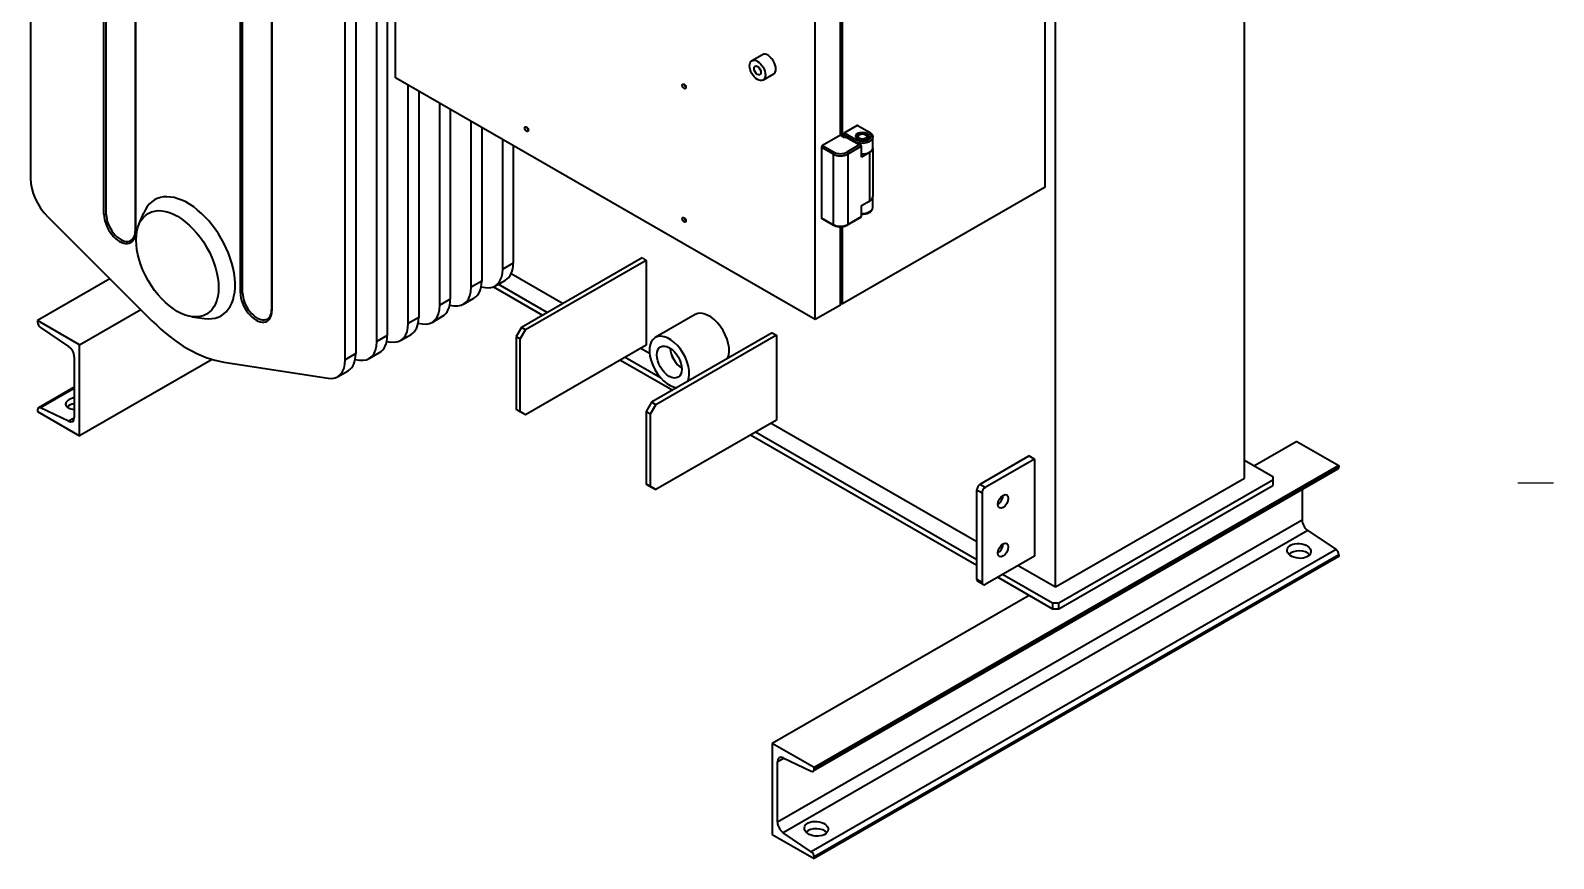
# Model space of a CAD drawing. Header units: millimetres. Extents: x 0 to 2970, y 0 to 2100.
# Drawn here: x 2419 to 2932, y 1273 to 1552 of the extents above; entities that cross this region are included whole.
import ezdxf

# ---------------------------------------------------------------- set-up
doc = ezdxf.new("R2010")
doc.units = ezdxf.units.MM
doc.header["$LTSCALE"] = 5
doc.layers.get('0').update_dxf_attribs({"color": 3, "lineweight": 25})
for name, color, linetype, lineweight in [('가시적인 것(ISO)', 3, 'Continuous', 40), ('가시적인 좁은 것(ISO)', 3, 'Continuous', 35), ('경계(ISO)', 7, 'Continuous', 25)]:
    doc.layers.add(name, color=color, linetype=linetype, lineweight=lineweight)

# ---------------------------------------------------------------- blocks, each defined once
blk = doc.blocks.new('경계 Default Border')
at = {"layer": '경계(ISO)'}
blk.add_line((584, 280), (586.4, 280), dxfattribs=at)

msp = doc.modelspace()

# ---------------------------------------------------------------- linework, layer by layer
at = {"layer": '가시적인 것(ISO)'}
for p, q in [((2418.87, 1796.314), (2418.87, 1502.556)), ((2541.835, 1536.426), (2541.835, 1798.041)), ((2443.618, 1490.477), (2443.618, 1779.889)), ((2444.393, 1490.438), (2444.393, 1779.85)), ((2454.157, 1774.227), (2454.157, 1484.816)), ((2454.225, 1773.781), (2454.225, 1484.369)), ((2760.685, 1499.575), (2760.685, 1761.19)), ((2764.221, 1364.892), (2764.221, 1761.856)), ((2489.58, 1464.01), (2489.58, 1753.421)), ((2490.355, 1463.971), (2490.355, 1753.382)), ((2500.119, 1747.76), (2500.119, 1458.348)), ((2500.187, 1747.313), (2500.187, 1457.902)), ((2535.542, 1447.584), (2535.542, 1741.343)), ((2539.078, 1743.379), (2539.078, 1449.62)), ((2524.936, 1441.476), (2524.936, 1735.235)), ((2528.471, 1737.271), (2528.471, 1443.512)), ((2683.257, 1454.987), (2683.257, 1716.602)), ((2691.742, 1517.101), (2691.742, 1657.962)), ((2692.449, 1516.694), (2692.449, 1658.006)), ((2827.86, 1401.539), (2827.86, 1591.871)), ((2665.476, 1544.248), (2661.94, 1542.212)), ((2683.257, 1454.987), (2541.835, 1536.426)), ((2669.218, 1537.748), (2665.683, 1535.712)), ((2546.149, 1453.692), (2546.149, 1533.942)), ((2549.684, 1531.906), (2549.684, 1455.728)), ((2556.755, 1459.8), (2556.755, 1527.834)), ((2560.291, 1525.798), (2560.291, 1461.836)), ((2567.362, 1465.908), (2567.362, 1521.726)), ((2570.898, 1519.69), (2570.898, 1467.944)), ((2697.399, 1520.359), (2693.156, 1517.916)), ((2697.648, 1520.383), (2701.538, 1518.144)), ((2577.969, 1472.016), (2577.969, 1515.618)), ((2691.742, 1517.101), (2685.732, 1513.64)), ((2693.156, 1516.287), (2691.742, 1517.101)), ((2692.803, 1517.303), (2692.803, 1516.491)), ((2693.51, 1516.491), (2693.156, 1516.287)), ((2698.605, 1513.725), (2693.759, 1516.515)), ((2698.102, 1517.302), (2697.747, 1517.096)), ((2700.231, 1517.302), (2700.586, 1517.096)), ((2702.667, 1512.871), (2702.667, 1516.489)), ((2581.504, 1513.582), (2581.504, 1474.052)), ((2685.378, 1513.028), (2685.378, 1489.319)), ((2698.813, 1509.756), (2698.813, 1513.435)), ((2701.642, 1511.385), (2698.813, 1509.756)), ((2702.667, 1512.81), (2702.667, 1496.459)), ((2760.685, 1499.575), (2692.449, 1460.28)), ((2698.813, 1493.405), (2701.642, 1495.034)), ((2698.813, 1489.726), (2698.813, 1493.405)), ((2702.667, 1492.78), (2702.667, 1496.398)), ((2424.685, 1489.604), (2459.81, 1454.595)), ((2455.417, 1486.984), (2457.046, 1490.962)), ((2685.482, 1489.089), (2689.371, 1486.85)), ((2698.605, 1489.437), (2694.113, 1486.85)), ((2691.742, 1459.873), (2691.742, 1486.277)), ((2692.449, 1460.28), (2692.449, 1486.321)), ((2624.921, 1475.767), (2584.262, 1452.353)), ((2626.335, 1474.953), (2585.676, 1451.539)), ((2624.921, 1475.767), (2626.335, 1474.953)), ((2626.335, 1474.953), (2626.335, 1446.339)), ((2445.65, 1468.709), (2421.274, 1454.671)), ((2575.368, 1466.274), (2578.903, 1468.31)), ((2580.821, 1470.505), (2598.301, 1460.438)), ((2570.715, 1465.985), (2572.153, 1465.762)), ((2574.824, 1466.011), (2591.401, 1456.465)), ((2592.998, 1457.384), (2576.465, 1466.905)), ((2435.416, 1446.527), (2456.008, 1458.385)), ((2560.109, 1459.877), (2561.546, 1459.654)), ((2564.761, 1460.166), (2568.297, 1462.202)), ((2691.742, 1459.873), (2683.257, 1454.987)), ((2691.742, 1460.687), (2692.449, 1460.28)), ((2421.274, 1454.671), (2421.274, 1454.144)), ((2435.416, 1446.527), (2421.274, 1454.671)), ((2422.242, 1452.365), (2431.712, 1445.953)), ((2473.279, 1455.965), (2477.538, 1455.377)), ((2549.502, 1453.769), (2550.94, 1453.546)), ((2554.154, 1454.058), (2557.69, 1456.094)), ((2584.262, 1452.353), (2582.494, 1449.292)), ((2585.676, 1451.539), (2584.262, 1452.353)), ((2642.807, 1456.662), (2629.372, 1448.926)), ((2538.896, 1447.661), (2540.333, 1447.438)), ((2543.548, 1447.95), (2547.083, 1449.986)), ((2582.494, 1449.292), (2583.908, 1448.477)), ((2582.494, 1449.292), (2582.494, 1424.765)), ((2583.908, 1448.477), (2585.676, 1451.539)), ((2583.908, 1423.951), (2583.908, 1448.477)), ((2668.761, 1450.521), (2628.103, 1427.107)), ((2670.175, 1449.707), (2629.517, 1426.293)), ((2668.761, 1450.521), (2670.175, 1449.707)), ((2670.175, 1449.707), (2670.175, 1421.093)), ((2433.648, 1442.395), (2433.648, 1422.038)), ((2435.416, 1415.869), (2435.416, 1446.527)), ((2532.941, 1441.842), (2536.477, 1443.878)), ((2626.335, 1446.339), (2585.676, 1422.925)), ((2631.177, 1435.399), (2619.257, 1442.263)), ((2624.56, 1445.317), (2627.438, 1443.659)), ((2480.053, 1441.574), (2435.416, 1415.869)), ((2483.995, 1440.668), (2519.12, 1435.222)), ((2522.335, 1435.734), (2525.87, 1437.77)), ((2528.289, 1441.553), (2529.726, 1441.33)), ((2617.66, 1441.343), (2635.241, 1431.218)), ((2433.648, 1432.176), (2421.586, 1425.23)), ((2628.103, 1427.107), (2626.335, 1424.045)), ((2629.517, 1426.293), (2628.103, 1427.107)), ((2421.274, 1424.541), (2421.274, 1424.013)), ((2421.274, 1424.013), (2435.416, 1415.869)), ((2431.712, 1420.709), (2422.242, 1425.205)), ((2583.908, 1423.951), (2582.494, 1424.765)), ((2582.494, 1424.765), (2584.262, 1423.739)), ((2585.676, 1422.925), (2583.908, 1423.951)), ((2584.262, 1423.739), (2585.676, 1422.925)), ((2626.335, 1424.045), (2627.749, 1423.231)), ((2626.335, 1424.045), (2626.335, 1399.519)), ((2627.749, 1423.231), (2629.517, 1426.293)), ((2627.749, 1398.705), (2627.749, 1423.231)), ((2670.175, 1421.093), (2629.517, 1397.679)), ((2737.704, 1374.054), (2663.097, 1417.017)), ((2668.401, 1420.071), (2737.704, 1380.162)), ((2661.5, 1416.097), (2737.704, 1372.214)), ((2845.538, 1413.952), (2831.225, 1405.709)), ((2845.538, 1413.952), (2859.68, 1405.808)), ((2755.382, 1409.019), (2738.765, 1399.45)), ((2757.149, 1408.002), (2740.532, 1398.432)), ((2755.382, 1409.019), (2757.149, 1408.002)), ((2757.149, 1408.002), (2757.149, 1375.3)), ((2827.86, 1407.647), (2837.406, 1402.15)), ((2859.368, 1404.591), (2682.591, 1302.792)), ((2859.68, 1405.808), (2682.903, 1304.009)), ((2764.221, 1364.892), (2827.86, 1401.539)), ((2837.406, 1400.928), (2765.281, 1359.395)), ((2837.406, 1402.15), (2837.406, 1400.928)), ((2837.406, 1400.928), (2837.406, 1399.089)), ((2859.68, 1405.808), (2859.68, 1405.28)), ((2627.749, 1398.705), (2626.335, 1399.519)), ((2626.335, 1399.519), (2628.103, 1398.493)), ((2629.517, 1397.679), (2627.749, 1398.705)), ((2628.103, 1398.493), (2629.517, 1397.679)), ((2737.704, 1367.364), (2737.704, 1397.613)), ((2739.472, 1396.595), (2739.472, 1366.346)), ((2765.281, 1357.555), (2837.406, 1399.089)), ((2847.306, 1397.645), (2847.306, 1387.426)), ((2849.242, 1383.868), (2858.712, 1377.456)), ((2757.149, 1375.3), (2740.532, 1365.731)), ((2859.68, 1375.677), (2859.68, 1375.15)), ((2859.68, 1375.15), (2682.903, 1273.351)), ((2751.648, 1372.132), (2764.221, 1364.892)), ((2739.784, 1365.657), (2738.016, 1366.675)), ((2744.748, 1368.158), (2763.16, 1357.555)), ((2763.16, 1359.395), (2746.345, 1369.078)), ((2755.382, 1362.034), (2668.761, 1312.153)), ((2765.281, 1359.395), (2763.16, 1359.395)), ((2763.16, 1359.395), (2763.16, 1357.555)), ((2763.16, 1357.555), (2765.281, 1357.555)), ((2765.281, 1357.555), (2765.281, 1359.395)), ((2668.761, 1312.153), (2668.761, 1281.495)), ((2682.903, 1304.009), (2668.761, 1312.153)), ((2670.529, 1285.627), (2670.529, 1305.984)), ((2672.465, 1307.313), (2681.935, 1302.817)), ((2682.903, 1303.481), (2682.903, 1304.009)), ((2668.761, 1281.495), (2682.903, 1273.351)), ((2681.935, 1275.657), (2672.465, 1282.069)), ((2682.903, 1273.351), (2682.903, 1273.878))]:
    msp.add_line(p, q, dxfattribs=at)
for centre, major_axis, ratio, start_param, end_param in [((2667.347, 1540.998), (-1.871, 3.25), 0.5780931, 3.1415927, 6.2831853), ((2639.77, 1533.984), (0.437, -0.758), 0.5780931, 4.0799089, 5.3448691), ((2586.737, 1519.559), (0.437, -0.758), 0.5780931, 4.0799089, 5.3448691), ((2697.399, 1519.95), (0.25, 0.433), 0.5780931, 0, 0.7834645), ((2693.156, 1517.507), (-0.25, -0.433), 0.5780931, 3.9250571, 5.4958534), ((2693.51, 1516.082), (0.25, 0.433), 0.5780931, 0, 0.7834645), ((2699.167, 1516.693), (-2, 0), 0.5758617, 2.4212129, 7.0035651), ((2699.167, 1516.285), (-2, 0), 0.5758617, 5.5016397, 6.1047787), ((2698.106, 1513.435), (-0.707, 0), 0.5780931, 3.1415927, 4.712389), ((2699.167, 1516.285), (2, 0), 0.5758617, 0.1784066, 0.7815456), ((2685.732, 1513.231), (-0.25, -0.433), 0.5780931, 3.9250571, 5.4958534), ((2699.167, 1512.871), (3.5, 0), 0.5758617, 4.6112011, 6.2831853), ((2699.167, 1512.81), (3.5, 0), 0.5758617, 5.4977871, 6.2983969), ((2427.708, 1497.466), (6.238, -10.832), 0.5780931, 3.9289245, 5.150655), ((2471.903, 1475.825), (-11.228, 19.498), 0.5780931, 2.7201942, 6.7045838), ((2699.167, 1496.398), (3.5, 0), 0.5758617, 5.2899931, 6.2983969), ((2699.167, 1496.459), (3.5, 0), 0.5758617, 5.4977871, 6.2831853), ((2448.922, 1487.423), (3.743, -6.499), 0.5780931, 3.9289245, 7.0705172), ((2449.275, 1487.627), (3.445, -5.983), 0.5780931, 3.9289245, 7.0705172), ((2639.77, 1489.019), (0.437, -0.758), 0.5780931, 4.0799089, 5.3448691), ((2685.732, 1489.523), (-0.25, -0.433), 0.5780931, 5.4958534, 6.2831853), ((2698.106, 1489.726), (-0.707, 0), 0.5780931, 2.3542608, 3.1415927), ((2572.665, 1479.142), (6.238, -10.832), 0.5780931, 0, 0.7873319), ((2562.059, 1473.034), (6.238, -10.832), 0.5780931, 0, 0.7873319), ((2569.13, 1477.106), (6.238, -10.832), 0.5780931, 5.8487867, 7.0705172), ((2494.884, 1460.956), (3.743, -6.499), 0.5780931, 3.9289245, 7.0705172), ((2495.237, 1461.159), (3.445, -5.983), 0.5780931, 3.9289245, 7.0705172), ((2558.523, 1470.998), (6.238, -10.832), 0.5780931, 5.8487867, 7.0705172), ((2547.917, 1464.89), (6.238, -10.832), 0.5780931, 5.8487867, 7.0705172), ((2551.452, 1466.926), (6.238, -10.832), 0.5780931, 0, 0.7873319), ((2647.548, 1448.43), (-4.741, 8.233), 0.5780931, 3.5351122, 6.2831853), ((2422.334, 1453.533), (0.749, -1.3), 0.5780931, 3.9289245, 5.4124544), ((2471.903, 1486.044), (24.952, -43.329), 0.5780931, 5.150655, 5.8487867), ((2537.31, 1458.782), (6.238, -10.832), 0.5780931, 5.8487867, 7.0705172), ((2540.846, 1460.818), (6.238, -10.832), 0.5780931, 0, 0.7873319), ((2526.703, 1452.674), (6.238, -10.832), 0.5780931, 5.8487867, 7.0705172), ((2530.239, 1454.71), (6.238, -10.832), 0.5780931, 0, 0.7873319), ((2634.113, 1440.693), (-4.741, 8.233), 0.5780931, 3.5351122, 9.0312584), ((2431.527, 1443.617), (1.497, -2.6), 0.5780931, 0.7873319, 2.2708617), ((2519.632, 1448.602), (6.238, -10.832), 0.5780931, 0, 0.7873319), ((2638.44, 1443.185), (2.857, -4.961), 0.5780931, 3.9626903, 5.4620876), ((2638.44, 1443.185), (-2.823, 4.903), 0.5780931, 0.8223771, 2.3192155), ((2516.097, 1446.566), (6.238, -10.832), 0.5780931, 5.8487867, 7.0705172), ((2434.709, 1426.715), (-3.997, -0.279), 0.5234384, 4.9442671, 7.5491096), ((2434.709, 1424.42), (-4, 0), 0.5758617, 4.9807641, 5.7816803), ((2422.334, 1423.93), (-0.749, 1.3), 0.5780931, 5.5869873, 7.0705172), ((2431.527, 1423.259), (1.497, -2.6), 0.5780931, 5.5869873, 7.0705172), ((2858.619, 1405.891), (0.749, -1.3), 0.5780931, 0, 0.7873319), ((2738.765, 1398.224), (-0.749, -1.3), 0.5780931, 3.9250571, 5.4958534), ((2740.532, 1397.206), (0.749, 1.3), 0.5780931, 0.7834645, 2.3542608), ((2744.775, 1394.736), (1.248, 2.166), 0.5780931, 3.9250646, 5.4997134), ((2849.427, 1386.204), (1.497, -2.6), 0.5780931, 3.9289245, 5.4124544), ((2744.775, 1378.385), (1.248, 2.166), 0.5780931, 3.9250646, 5.4997134), ((2846.245, 1374.743), (-4, 0), 0.5758617, 3.5965205, 5.7441739), ((2858.619, 1376.288), (0.749, -1.3), 0.5780931, 0.7873319, 2.2708617), ((2738.765, 1367.975), (-0.749, -1.3), 0.5780931, 5.4958534, 6.2831853), ((2740.532, 1366.957), (-0.749, -1.3), 0.5780931, 5.4958534, 7.0666498), ((2672.65, 1304.763), (-1.497, 2.6), 0.5780931, 5.5869873, 7.0705172), ((2681.843, 1304.092), (0.749, -1.3), 0.5780931, 5.5869873, 7.0705172), ((2672.65, 1284.405), (-1.497, 2.6), 0.5780931, 0.7873319, 2.2708617), ((2683.61, 1281.088), (-4, 0), 0.5758617, 3.5965205, 5.7441739), ((2681.843, 1274.489), (-0.749, 1.3), 0.5780931, 3.9289245, 5.4124544)]:
    msp.add_ellipse(centre, major_axis=major_axis, ratio=ratio, start_param=start_param, end_param=end_param, dxfattribs=at)
for centre, major_axis, ratio in [((2663.811, 1538.962), (1.871, -3.25), 0.5780931), ((2663.811, 1538.962), (0.829, -1.44), 0.5780931), ((2639.063, 1533.577), (0.437, -0.758), 0.5780931), ((2586.03, 1519.152), (0.437, -0.758), 0.5780931), ((2699.167, 1516.898), (2.25, 0), 0.5758617), ((2699.167, 1516.693), (1.5, 0), 0.5758617), ((2468.367, 1473.789), (-9.788, 16.997), 0.5780931), ((2639.063, 1488.612), (0.437, -0.758), 0.5780931), ((2634.113, 1440.693), (-2.953, 5.127), 0.5780931), ((2746.543, 1393.718), (1.248, 2.166), 0.5780931), ((2746.543, 1377.367), (1.248, 2.166), 0.5780931), ((2846.245, 1377.037), (-3.995, 0.332), 0.623819), ((2683.61, 1283.382), (-3.995, 0.332), 0.623819)]:
    msp.add_ellipse(centre, major_axis=major_axis, ratio=ratio, dxfattribs=at)
for points, knots in [([(2701.538, 1518.144), (2701.668, 1518.069), (2701.791, 1517.986), (2702.018, 1517.806), (2702.122, 1517.709), (2702.307, 1517.5), (2702.388, 1517.388), (2702.523, 1517.149), (2702.576, 1517.023), (2702.648, 1516.761), (2702.667, 1516.625), (2702.667, 1516.489)], [0, 0, 0, 0, 0.15707963, 0.15707963, 0.31415927, 0.31415927, 0.4712389, 0.4712389, 0.62831853, 0.62831853, 0.78539816, 0.78539816, 0.78539816, 0.78539816]), ([(2698.813, 1490.564), (2698.823, 1490.563), (2698.832, 1490.562), (2699.213, 1490.541), (2699.589, 1490.556), (2700.316, 1490.659), (2700.668, 1490.747), (2701.318, 1490.992), (2701.615, 1491.151), (2702.115, 1491.534), (2702.322, 1491.758), (2702.585, 1492.235), (2702.658, 1492.481), (2702.666, 1492.747), (2702.667, 1492.763), (2702.667, 1492.78)], [3.8192886, 3.8192886, 3.8192886, 3.8192886, 3.8280029, 3.8280029, 4.1677481, 4.1677481, 4.5083377, 4.5083377, 4.8525934, 4.8525934, 5.1901133, 5.1901133, 5.4784166, 5.4784166, 5.4977871, 5.4977871, 5.4977871, 5.4977871]), ([(2689.371, 1486.85), (2689.633, 1486.699), (2689.926, 1486.578), (2690.553, 1486.394), (2690.887, 1486.331), (2691.568, 1486.269), (2691.916, 1486.269), (2692.598, 1486.331), (2692.931, 1486.394), (2693.558, 1486.578), (2693.852, 1486.699), (2694.113, 1486.85)], [3.1415927, 3.1415927, 3.1415927, 3.1415927, 3.4557519, 3.4557519, 3.7699112, 3.7699112, 4.0840704, 4.0840704, 4.3982297, 4.3982297, 4.712389, 4.712389, 4.712389, 4.712389])]:
    msp.add_open_spline(points, degree=3, knots=knots, dxfattribs=at)
at = {"layer": '가시적인 좁은 것(ISO)'}
for p, q in [((2701.288, 1518.119), (2697.399, 1520.359)), ((2696.692, 1515.064), (2692.803, 1517.303)), ((2693.156, 1517.916), (2697.045, 1515.676)), ((2698.106, 1513.844), (2693.51, 1516.491)), ((2698.106, 1513.844), (2693.863, 1511.401)), ((2696.692, 1514.826), (2696.692, 1515.064)), ((2689.267, 1510.788), (2685.378, 1513.028)), ((2685.732, 1513.64), (2689.621, 1511.401)), ((2689.267, 1510.788), (2689.267, 1487.079)), ((2698.813, 1513.435), (2694.217, 1510.788)), ((2694.217, 1510.788), (2694.217, 1487.079)), ((2701.642, 1495.034), (2701.642, 1511.385)), ((2443.618, 1490.477), (2444.393, 1490.438)), ((2685.378, 1489.319), (2689.267, 1487.079)), ((2694.217, 1487.079), (2698.813, 1489.726)), ((2454.225, 1484.369), (2454.157, 1484.816)), ((2581.504, 1474.052), (2577.969, 1472.016)), ((2570.898, 1467.944), (2567.362, 1465.908)), ((2489.58, 1464.01), (2490.355, 1463.971)), ((2500.187, 1457.902), (2500.119, 1458.348)), ((2560.291, 1461.836), (2556.755, 1459.8)), ((2549.684, 1455.728), (2546.149, 1453.692)), ((2539.078, 1449.62), (2535.542, 1447.584)), ((2528.471, 1443.512), (2524.936, 1441.476)), ((2433.648, 1431.773), (2422.242, 1425.205)), ((2433.639, 1421.819), (2431.712, 1420.709)), ((2859.68, 1405.28), (2682.903, 1303.481)), ((2737.704, 1397.613), (2739.472, 1396.595)), ((2740.532, 1398.432), (2738.765, 1399.45)), ((2847.306, 1387.426), (2670.529, 1285.627)), ((2849.242, 1383.868), (2672.465, 1282.069)), ((2858.712, 1377.456), (2681.935, 1275.657)), ((2859.68, 1375.677), (2682.903, 1273.878)), ((2739.472, 1366.346), (2737.704, 1367.364)), ((2672.668, 1307.216), (2670.529, 1305.984))]:
    msp.add_line(p, q, dxfattribs=at)
for centre, major_axis, ratio, start_param, end_param in [((2699.167, 1516.489), (3.5, 0), 0.5758617, 3.9269908, 6.2831853), ((2697.045, 1515.267), (0.25, 0.433), 0.5780931, 0.7834645, 2.3542608), ((2701.288, 1517.711), (0.25, 0.433), 0.5780931, 0, 0.7834645), ((2689.621, 1510.992), (-0.25, -0.433), 0.5780931, 3.9250571, 5.4958534), ((2691.742, 1512.213), (-3.5, 0), 0.5758617, 0.7853982, 2.3561945), ((2691.742, 1512.622), (-3, 0), 0.5758617, 0.7853982, 2.3561945), ((2693.863, 1510.992), (0.25, -0.433), 0.5780931, 0.7873319, 2.3581282), ((2699.167, 1492.78), (3.5, 0), 0.5758617, 4.6112011, 6.2831853), ((2689.621, 1487.283), (-0.25, -0.433), 0.5780931, 5.4958534, 6.2831853), ((2691.742, 1488.505), (3.5, 0), 0.5758617, 3.9269908, 5.4977871), ((2693.863, 1487.283), (0.25, -0.433), 0.5780931, 0, 0.7873319)]:
    msp.add_ellipse(centre, major_axis=major_axis, ratio=ratio, start_param=start_param, end_param=end_param, dxfattribs=at)
msp.add_open_spline([(2697.045, 1515.676), (2697.167, 1515.606), (2697.298, 1515.543), (2697.439, 1515.486), (2697.448, 1515.482), (2697.457, 1515.478), (2697.467, 1515.474), (2697.607, 1515.419), (2697.754, 1515.371), (2697.909, 1515.329), (2697.931, 1515.324), (2697.952, 1515.318), (2697.975, 1515.312), (2698.115, 1515.278), (2698.258, 1515.249), (2698.404, 1515.227), (2698.453, 1515.22), (2698.501, 1515.213), (2698.552, 1515.207), (2698.755, 1515.182), (2698.96, 1515.17), (2699.167, 1515.17), (2699.348, 1515.17), (2699.527, 1515.18), (2699.705, 1515.198), (2699.731, 1515.201), (2699.757, 1515.204), (2699.781, 1515.207), (2699.955, 1515.228), (2700.124, 1515.257), (2700.288, 1515.295), (2700.312, 1515.301), (2700.336, 1515.307), (2700.358, 1515.312), (2700.526, 1515.354), (2700.685, 1515.404), (2700.836, 1515.463), (2700.847, 1515.466), (2700.857, 1515.471), (2700.867, 1515.474), (2701.018, 1515.534), (2701.158, 1515.602), (2701.288, 1515.676), (2701.41, 1515.746), (2701.52, 1515.822), (2701.619, 1515.903), (2701.626, 1515.908), (2701.632, 1515.913), (2701.639, 1515.919), (2701.735, 1516), (2701.819, 1516.084), (2701.89, 1516.173), (2701.9, 1516.186), (2701.91, 1516.198), (2701.92, 1516.212), (2701.98, 1516.292), (2702.03, 1516.374), (2702.068, 1516.459), (2702.081, 1516.487), (2702.092, 1516.515), (2702.103, 1516.544), (2702.145, 1516.66), (2702.167, 1516.779), (2702.167, 1516.898), (2702.167, 1517.002), (2702.151, 1517.105), (2702.118, 1517.208), (2702.113, 1517.223), (2702.108, 1517.238), (2702.103, 1517.252), (2702.067, 1517.352), (2702.015, 1517.449), (2701.949, 1517.544), (2701.94, 1517.557), (2701.93, 1517.571), (2701.92, 1517.584), (2701.848, 1517.68), (2701.761, 1517.772), (2701.659, 1517.859), (2701.652, 1517.865), (2701.645, 1517.871), (2701.639, 1517.877), (2701.535, 1517.964), (2701.418, 1518.045), (2701.288, 1518.119)], degree=3, knots=[0, 0, 0, 0, 0.0585937, 0.0585937, 0.0585937, 0.0625, 0.0625, 0.0625, 0.1171875, 0.1171875, 0.1171875, 0.125, 0.125, 0.125, 0.171875, 0.171875, 0.171875, 0.1875, 0.1875, 0.1875, 0.25, 0.25, 0.25, 0.3046875, 0.3046875, 0.3046875, 0.3125, 0.3125, 0.3125, 0.3671875, 0.3671875, 0.3671875, 0.375, 0.375, 0.375, 0.4335937, 0.4335937, 0.4335937, 0.4375, 0.4375, 0.4375, 0.5, 0.5, 0.5, 0.5585937, 0.5585937, 0.5585937, 0.5625, 0.5625, 0.5625, 0.6171875, 0.6171875, 0.6171875, 0.625, 0.625, 0.625, 0.671875, 0.671875, 0.671875, 0.6875, 0.6875, 0.6875, 0.75, 0.75, 0.75, 0.8046875, 0.8046875, 0.8046875, 0.8125, 0.8125, 0.8125, 0.8671875, 0.8671875, 0.8671875, 0.875, 0.875, 0.875, 0.9335937, 0.9335937, 0.9335937, 0.9375, 0.9375, 0.9375, 1, 1, 1, 1], dxfattribs=at)

# ---------------------------------------------------------------- block references
at = {"xscale": 5, "yscale": 5, "zscale": 5}
msp.add_blockref('경계 Default Border', (0, 0), dxfattribs=at)

doc.saveas('drawing.dxf')
